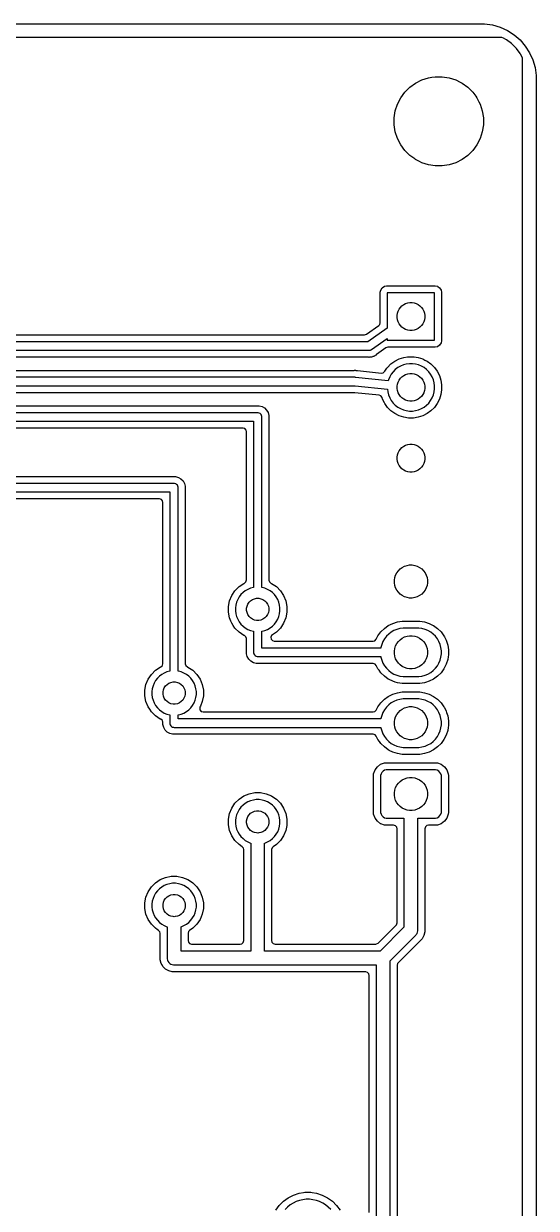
# Model space of a CAD drawing. Header units: millimetres. Extents: x 0 to 90, y 0 to 72.
# Drawn here: x 71.6 to 90, y 29.52 to 72 of the extents above; entities that cross this region are included whole.
import ezdxf

# ---------------------------------------------------------------- set-up
doc = ezdxf.new("R2010")
doc.units = ezdxf.units.MM
doc.layers.add('ABLATE', color=1, linetype='CONTINUOUS')

msp = doc.modelspace()

# ---------------------------------------------------------------- linework, layer by layer
at = {"layer": 'ABLATE'}
for points in [[(2, 72), (88, 72), (88.1429, 71.9975), (88.4257, 71.9568), (88.6998, 71.8763), (88.9597, 71.7576), (89.2001, 71.6031), (89.416, 71.416), (89.6031, 71.2001), (89.7576, 70.9597), (89.8763, 70.6998), (89.9568, 70.4257), (89.9975, 70.1429), (90, 70), (90, 2)], [(89.5, 1.2416), (89.5, 70.7584), (89.4848, 70.8179), (89.434, 70.911), (89.4244, 70.9259), (89.2897, 71.1058), (89.2781, 71.1192), (89.1192, 71.2781), (89.1058, 71.2897), (88.9259, 71.4244), (88.911, 71.434), (88.8179, 71.4848), (88.7584, 71.5), (68.124, 71.5), (68.0725, 71.4888), (68.0197, 71.443), (68, 71.376), (68, 68.626), (68, 65.8), (20.4745, 65.8)], [(53.867, 60.8405), (83.8334, 60.8405), (83.8388, 60.8406), (83.9049, 60.8632), (84.3471, 61.1757), (84.3798, 61.2099), (84.3995, 61.2769), (84.3995, 62.3747), (84.414, 62.4477), (84.414, 62.4477), (84.4694, 62.5306), (84.5523, 62.586), (84.5523, 62.586), (84.6253, 62.6005), (84.6253, 62.6005), (86.3747, 62.6005), (86.3747, 62.6005), (86.4477, 62.586), (86.4477, 62.586), (86.4624, 62.5762), (86.5306, 62.5306), (86.5647, 62.4795), (86.586, 62.4477), (86.586, 62.4477), (86.6005, 62.3747), (86.6005, 62.3747), (86.6005, 62.3747), (86.6005, 60.6253), (86.586, 60.5523), (86.5306, 60.4694), (86.4477, 60.414), (86.3747, 60.3995), (86.3747, 60.3995), (84.6761, 60.3995), (84.6706, 60.3994), (84.6045, 60.3768), (84.2677, 60.1388), (84.2516, 60.1252), (84.2459, 60.1195), (84.2211, 60.1052), (84.2115, 60.0991), (84.1881, 60.0825), (84.1806, 60.0797), (84.1615, 60.0708), (84.1546, 60.0668), (84.1546, 60.0668), (84.1546, 60.0668), (84.1334, 60.0611), (84.1311, 60.0605), (84.1269, 60.0594), (84.1161, 60.0559), (84.0891, 60.046), (84.0854, 60.0457), (84.0812, 60.0453), (84.0604, 60.0416), (84.0527, 60.0395), (84.024, 60.0395), (84.0127, 60.039), (83.9841, 60.0364), (83.9763, 60.0377), (83.9553, 60.0395), (53.867, 60.0395)], [(53.867, 59.5705), (83.4587, 59.5705), (83.4781, 59.572), (83.4813, 59.5725), (83.4894, 59.5738), (83.5125, 59.5714), (83.5145, 59.5712), (83.5275, 59.5705), (83.5527, 59.5705), (83.5527, 59.5705), (83.5638, 59.5675), (83.5829, 59.564), (84.4376, 59.4742), (84.5045, 59.4859), (84.5563, 59.5328), (84.5588, 59.5368), (84.6372, 59.6447), (84.6606, 59.6769), (84.6606, 59.6769), (84.6606, 59.6769), (84.7831, 59.7994), (84.7831, 59.7994), (84.7831, 59.7994), (84.8805, 59.8702), (84.9232, 59.9012), (85.0776, 59.9799), (85.2423, 60.0334), (85.3796, 60.0552), (85.4134, 60.0605), (85.5866, 60.0605), (85.6204, 60.0552), (85.7577, 60.0334), (85.7577, 60.0334), (85.7577, 60.0334), (85.9224, 59.9799), (85.9224, 59.9799), (85.9224, 59.9799), (86.0013, 59.9397), (86.0768, 59.9012), (86.2169, 59.7994), (86.3394, 59.6769), (86.4412, 59.5368), (86.5199, 59.3824), (86.5734, 59.2177), (86.6005, 59.0466), (86.6005, 58.8734), (86.5734, 58.7023), (86.5199, 58.5376), (86.4412, 58.3832), (86.3394, 58.2431), (86.2169, 58.1206), (86.0768, 58.0188), (85.9224, 57.9401), (85.7577, 57.8866), (85.5866, 57.8595), (85.5866, 57.8595), (85.4134, 57.8595), (85.4134, 57.8595), (85.2423, 57.8866), (85.0776, 57.9401), (84.9232, 58.0188), (84.7831, 58.1206), (84.6606, 58.2431), (84.5588, 58.3832), (84.5501, 58.4003), (84.4801, 58.5376), (84.4623, 58.5923), (84.462, 58.5934), (84.422, 58.6507), (84.3574, 58.6773), (83.4855, 58.7688), (83.4725, 58.7695), (53.867, 58.7695)], [(53.5, 59.02), (83.4921, 59.02), (84.6526, 58.8981), (84.6663, 58.7942), (84.6951, 58.6868), (84.7377, 58.5841), (84.7933, 58.4878), (84.8609, 58.3996), (84.9396, 58.3209), (85.0278, 58.2533), (85.1241, 58.1977), (85.2268, 58.1551), (85.3342, 58.1263), (85.4444, 58.1118), (85.5556, 58.1118), (85.6658, 58.1263), (85.7732, 58.1551), (85.8759, 58.1977), (85.9722, 58.2533), (86.0604, 58.3209), (86.1391, 58.3996), (86.2067, 58.4878), (86.2623, 58.5841), (86.3049, 58.6868), (86.3337, 58.7942), (86.3482, 58.9044), (86.3482, 59.0156), (86.3337, 59.1258), (86.3049, 59.2332), (86.2623, 59.3359), (86.2067, 59.4322), (86.1391, 59.5204), (86.0604, 59.5991), (85.9722, 59.6667), (85.8759, 59.7223), (85.7732, 59.7649), (85.6658, 59.7937), (85.5556, 59.8082), (85.4444, 59.8082), (85.3342, 59.7937), (85.2268, 59.7649), (85.1241, 59.7223), (85.0278, 59.6667), (84.9396, 59.5991), (84.8609, 59.5204), (84.7933, 59.4322), (84.7377, 59.3359), (84.6951, 59.2332), (84.6852, 59.1964), (83.5157, 59.3192), (83.5078, 59.3195), (83.5, 59.32), (53.5, 59.32)], [(53.867, 58.3005), (80.0527, 58.3005), (80.0527, 58.3005), (80.1546, 58.2732), (80.2459, 58.2205), (80.3205, 58.1459), (80.3732, 58.0546), (80.4005, 57.9527), (80.4005, 57.9527), (80.4005, 52.054), (80.4006, 52.0496), (80.4226, 51.9833), (80.477, 51.9395), (80.4976, 51.9309), (80.4976, 51.9309), (80.4976, 51.9309), (80.6697, 51.816), (80.816, 51.6697), (80.816, 51.6697), (80.9309, 51.4976), (81.0101, 51.3064), (81.0505, 51.1035), (81.0505, 50.8965), (81.0101, 50.6936), (80.9309, 50.5024), (80.816, 50.3303), (80.6697, 50.184), (80.5253, 50.0876), (80.5005, 50.0657), (80.4715, 50.0021), (80.4814, 49.933), (80.5272, 49.8802), (80.5942, 49.8605), (84.1455, 49.8605), (84.208, 49.8774), (84.256, 49.9282), (84.3167, 50.0473), (84.4203, 50.19), (84.545, 50.3147), (84.6877, 50.4183), (84.8449, 50.4984), (85.0126, 50.5529), (85.1868, 50.5805), (85.1868, 50.5805), (85.8132, 50.5805), (85.8132, 50.5805), (85.9874, 50.5529), (86.1551, 50.4984), (86.2964, 50.4264), (86.3123, 50.4183), (86.455, 50.3147), (86.5797, 50.19), (86.6833, 50.0473), (86.699, 50.0165), (86.7634, 49.8901), (86.7634, 49.8901), (86.7634, 49.8901), (86.773, 49.8605), (86.8179, 49.7224), (86.8455, 49.5482), (86.8455, 49.3718), (86.8348, 49.304), (86.8179, 49.1976), (86.7634, 49.0299), (86.6833, 48.8727), (86.5797, 48.73), (86.455, 48.6053), (86.3123, 48.5017), (86.1551, 48.4216), (86.0253, 48.3794), (85.9874, 48.3671), (85.8132, 48.3395), (85.1868, 48.3395), (85.1868, 48.3395), (85.0126, 48.3671), (84.9348, 48.3924), (84.8449, 48.4216), (84.8449, 48.4216), (84.8449, 48.4216), (84.7194, 48.4855), (84.6877, 48.5017), (84.545, 48.6053), (84.4203, 48.73), (84.3579, 48.816), (84.3167, 48.8727), (84.256, 48.9918), (84.2125, 49.0398), (84.1455, 49.0595), (79.9473, 49.0595), (79.8454, 49.0868), (79.7541, 49.1395), (79.6795, 49.2141), (79.6268, 49.3054), (79.5995, 49.4073), (79.5995, 49.5127), (79.5995, 49.946), (79.5994, 49.9504), (79.5774, 50.0167), (79.523, 50.0605), (79.5105, 50.0657), (79.5024, 50.0691), (79.3303, 50.184), (79.3303, 50.184), (79.184, 50.3303), (79.1198, 50.4264), (79.0691, 50.5024), (79.0367, 50.5805), (78.9899, 50.6936), (78.9899, 50.6936), (78.9495, 50.8965), (78.9495, 51.1035), (78.9899, 51.3064), (78.9899, 51.3064), (79.0691, 51.4976), (79.184, 51.6697), (79.3303, 51.816), (79.5024, 51.9309), (79.5024, 51.9309), (79.523, 51.9395), (79.527, 51.9412), (79.5798, 51.987), (79.5995, 52.054), (79.5995, 57.3755), (79.5883, 57.427), (79.5425, 57.4798), (79.4755, 57.4995), (53.867, 57.4995)], [(53.5, 57.75), (79.85, 57.75), (79.85, 51.7854), (79.8439, 51.7846), (79.7428, 51.7575), (79.6462, 51.7175), (79.5555, 51.6652), (79.4725, 51.6015), (79.3985, 51.5275), (79.3348, 51.4445), (79.2825, 51.3538), (79.2425, 51.2572), (79.2154, 51.1561), (79.2017, 51.0523), (79.2017, 50.9477), (79.2154, 50.8439), (79.2425, 50.7428), (79.2825, 50.6462), (79.3348, 50.5555), (79.3985, 50.4725), (79.4725, 50.3985), (79.5555, 50.3348), (79.6462, 50.2825), (79.7428, 50.2425), (79.8439, 50.2154), (79.85, 50.2146), (79.85, 49.46), (79.8513, 49.4404), (79.8614, 49.4026), (79.881, 49.3687), (79.9087, 49.341), (79.9426, 49.3214), (79.9804, 49.3113), (80, 49.31), (84.4191, 49.31), (84.4217, 49.2903), (84.4512, 49.1803), (84.4947, 49.0752), (84.5516, 48.9767), (84.6209, 48.8864), (84.7014, 48.8059), (84.7917, 48.7366), (84.8902, 48.6797), (84.9953, 48.6362), (85.1053, 48.6067), (85.2181, 48.5919), (85.275, 48.59), (85.725, 48.59), (85.7819, 48.5919), (85.8947, 48.6067), (86.0047, 48.6362), (86.1098, 48.6797), (86.2083, 48.7366), (86.2986, 48.8059), (86.3791, 48.8864), (86.4484, 48.9767), (86.5053, 49.0752), (86.5488, 49.1803), (86.5783, 49.2903), (86.5931, 49.4031), (86.5931, 49.5169), (86.5783, 49.6297), (86.5488, 49.7397), (86.5053, 49.8448), (86.4484, 49.9433), (86.3791, 50.0336), (86.2986, 50.1141), (86.2083, 50.1834), (86.1098, 50.2403), (86.0047, 50.2838), (85.8947, 50.3133), (85.7819, 50.3281), (85.725, 50.33), (85.275, 50.33), (85.2181, 50.3281), (85.1053, 50.3133), (84.9953, 50.2838), (84.8902, 50.2403), (84.7917, 50.1834), (84.7014, 50.1141), (84.6209, 50.0336), (84.5516, 49.9433), (84.4947, 49.8448), (84.4512, 49.7397), (84.4217, 49.6297), (84.4191, 49.61), (80.15, 49.61), (80.15, 50.2146), (80.1561, 50.2154), (80.2572, 50.2425), (80.3538, 50.2825), (80.4445, 50.3348), (80.5275, 50.3985), (80.6015, 50.4725), (80.6652, 50.5555), (80.7175, 50.6462), (80.7575, 50.7428), (80.7846, 50.8439), (80.7983, 50.9477), (80.7983, 51.0523), (80.7846, 51.1561), (80.7575, 51.2572), (80.7175, 51.3538), (80.6652, 51.4445), (80.6015, 51.5275), (80.5275, 51.6015), (80.4445, 51.6652), (80.3538, 51.7175), (80.2572, 51.7575), (80.1561, 51.7846), (80.15, 51.7854), (80.15, 57.9), (80.1487, 57.9196), (80.1386, 57.9574), (80.119, 57.9913), (80.0913, 58.019), (80.0574, 58.0386), (80.0196, 58.0487), (80, 58.05), (53.5, 58.05)], [(53.867, 55.7605), (77.0527, 55.7605), (77.0527, 55.7605), (77.1546, 55.7332), (77.2459, 55.6805), (77.3205, 55.6059), (77.3732, 55.5146), (77.4005, 55.4127), (77.4005, 55.4127), (77.4005, 49.054), (77.4006, 49.0496), (77.4226, 48.9833), (77.477, 48.9395), (77.4976, 48.9309), (77.4976, 48.9309), (77.4976, 48.9309), (77.6697, 48.816), (77.816, 48.6697), (77.816, 48.6697), (77.9309, 48.4976), (78.0101, 48.3064), (78.0505, 48.1035), (78.0505, 47.8965), (78.0101, 47.6936), (77.9426, 47.5307), (77.9286, 47.4968), (77.9291, 47.4966), (77.9179, 47.4621), (77.9278, 47.393), (77.9736, 47.3402), (78.0406, 47.3205), (84.1455, 47.3205), (84.208, 47.3374), (84.256, 47.3882), (84.3167, 47.5073), (84.4203, 47.65), (84.545, 47.7747), (84.6877, 47.8783), (84.8449, 47.9584), (85.0126, 48.0129), (85.1868, 48.0405), (85.1868, 48.0405), (85.8132, 48.0405), (85.8132, 48.0405), (85.9874, 48.0129), (86.1551, 47.9584), (86.3123, 47.8783), (86.455, 47.7747), (86.5797, 47.65), (86.6833, 47.5073), (86.6993, 47.476), (86.7634, 47.3501), (86.7634, 47.3501), (86.7634, 47.3501), (86.7792, 47.3016), (86.8179, 47.1824), (86.8455, 47.0082), (86.8455, 46.8318), (86.835, 46.7654), (86.8179, 46.6576), (86.7634, 46.4899), (86.6833, 46.3327), (86.5797, 46.19), (86.455, 46.0653), (86.3123, 45.9617), (86.1551, 45.8816), (85.9874, 45.8271), (85.8132, 45.7995), (85.1868, 45.7995), (85.1868, 45.7995), (85.0126, 45.8271), (84.9348, 45.8524), (84.8449, 45.8816), (84.8449, 45.8816), (84.8449, 45.8816), (84.7206, 45.9449), (84.6877, 45.9617), (84.545, 46.0653), (84.4203, 46.19), (84.3685, 46.2614), (84.3167, 46.3327), (84.256, 46.4518), (84.2125, 46.4998), (84.1455, 46.5195), (77.0527, 46.5195), (76.9473, 46.5195), (76.8454, 46.5468), (76.7541, 46.5995), (76.6795, 46.6741), (76.6268, 46.7654), (76.5995, 46.8673), (76.5995, 46.946), (76.5994, 46.9504), (76.5774, 47.0167), (76.523, 47.0605), (76.5186, 47.0624), (76.5024, 47.0691), (76.3303, 47.184), (76.3303, 47.184), (76.184, 47.3303), (76.1237, 47.4206), (76.0691, 47.5024), (76.067, 47.5073), (75.9899, 47.6936), (75.9899, 47.6936), (75.9495, 47.8965), (75.9495, 48.1035), (75.9899, 48.3064), (75.9899, 48.3064), (76.0691, 48.4976), (76.184, 48.6697), (76.3303, 48.816), (76.5024, 48.9309), (76.5024, 48.9309), (76.523, 48.9395), (76.527, 48.9412), (76.5798, 48.987), (76.5995, 49.054), (76.5995, 54.8355), (76.5883, 54.887), (76.5425, 54.9398), (76.4755, 54.9595), (53.867, 54.9595)], [(53.5, 55.21), (76.85, 55.21), (76.85, 48.7854), (76.8439, 48.7846), (76.7428, 48.7575), (76.6462, 48.7175), (76.5555, 48.6652), (76.4725, 48.6015), (76.3985, 48.5275), (76.3348, 48.4445), (76.2825, 48.3538), (76.2425, 48.2572), (76.2154, 48.1561), (76.2017, 48.0523), (76.2017, 47.9477), (76.2154, 47.8439), (76.2425, 47.7428), (76.2825, 47.6462), (76.3348, 47.5555), (76.3985, 47.4725), (76.4725, 47.3985), (76.5555, 47.3348), (76.6462, 47.2825), (76.7428, 47.2425), (76.8439, 47.2154), (76.85, 47.2146), (76.85, 46.92), (76.8513, 46.9004), (76.8614, 46.8626), (76.881, 46.8287), (76.9087, 46.801), (76.9426, 46.7814), (76.9804, 46.7713), (77, 46.77), (84.4191, 46.77), (84.4217, 46.7503), (84.4512, 46.6403), (84.4947, 46.5352), (84.5516, 46.4367), (84.6209, 46.3464), (84.7014, 46.2659), (84.7917, 46.1966), (84.8902, 46.1397), (84.9953, 46.0962), (85.1053, 46.0667), (85.2181, 46.0519), (85.275, 46.05), (85.725, 46.05), (85.7819, 46.0519), (85.8947, 46.0667), (86.0047, 46.0962), (86.1098, 46.1397), (86.2083, 46.1966), (86.2986, 46.2659), (86.3791, 46.3464), (86.4484, 46.4367), (86.5053, 46.5352), (86.5488, 46.6403), (86.5783, 46.7503), (86.5931, 46.8631), (86.5931, 46.9769), (86.5783, 47.0897), (86.5488, 47.1997), (86.5053, 47.3048), (86.4484, 47.4033), (86.3791, 47.4936), (86.2986, 47.5741), (86.2083, 47.6434), (86.1098, 47.7003), (86.0047, 47.7438), (85.8947, 47.7733), (85.7819, 47.7881), (85.725, 47.79), (85.275, 47.79), (85.2181, 47.7881), (85.1053, 47.7733), (84.9953, 47.7438), (84.8902, 47.7003), (84.7917, 47.6434), (84.7014, 47.5741), (84.6209, 47.4936), (84.5516, 47.4033), (84.4947, 47.3048), (84.4512, 47.1997), (84.4217, 47.0897), (84.4191, 47.07), (77.15, 47.07), (77.15, 47.2146), (77.1561, 47.2154), (77.2572, 47.2425), (77.3538, 47.2825), (77.4445, 47.3348), (77.5275, 47.3985), (77.6015, 47.4725), (77.6652, 47.5555), (77.7175, 47.6462), (77.7575, 47.7428), (77.7846, 47.8439), (77.7983, 47.9477), (77.7983, 48.0523), (77.7846, 48.1561), (77.7575, 48.2572), (77.7175, 48.3538), (77.6652, 48.4445), (77.6015, 48.5275), (77.5275, 48.6015), (77.4445, 48.6652), (77.3538, 48.7175), (77.2572, 48.7575), (77.1561, 48.7846), (77.15, 48.7854), (77.15, 55.36), (77.1487, 55.3796), (77.1386, 55.4174), (77.119, 55.4513), (77.0913, 55.479), (77.0574, 55.4986), (77.0196, 55.5087), (77, 55.51), (53.5, 55.51)], [(83.9995, 29.3745), (83.9995, 37.8755), (83.9883, 37.927), (83.9425, 37.9798), (83.8755, 37.9995), (80.0659, 37.9995), (79.9341, 37.9995), (77.0659, 37.9995), (76.9341, 37.9995), (76.8068, 38.0336), (76.6927, 38.0995), (76.5995, 38.1927), (76.5666, 38.2498), (76.5336, 38.3068), (76.4995, 38.4341), (76.4995, 39.3847), (76.4892, 39.4342), (76.4444, 39.4878), (76.3963, 39.52), (76.3303, 39.564), (76.3303, 39.564), (76.3303, 39.564), (76.184, 39.7103), (76.0691, 39.8824), (75.9899, 40.0736), (75.9899, 40.0736), (75.9495, 40.2765), (75.9495, 40.4835), (75.9899, 40.6864), (75.9899, 40.6864), (76.0691, 40.8776), (76.184, 41.0497), (76.3303, 41.196), (76.5024, 41.3109), (76.6936, 41.3901), (76.6936, 41.3901), (76.8965, 41.4305), (76.8965, 41.4305), (77.1035, 41.4305), (77.1035, 41.4305), (77.3064, 41.3901), (77.3064, 41.3901), (77.4976, 41.3109), (77.5519, 41.2747), (77.6697, 41.196), (77.816, 41.0497), (77.816, 41.0497), (77.9309, 40.8776), (78.0101, 40.6864), (78.0505, 40.4835), (78.0505, 40.2765), (78.0101, 40.0736), (77.9309, 39.8824), (77.816, 39.7103), (77.6697, 39.564), (77.5556, 39.4878), (77.5202, 39.4518), (77.5005, 39.3847), (77.5005, 39.1245), (77.5117, 39.073), (77.5575, 39.0202), (77.6245, 39.0005), (79.3755, 39.0005), (79.427, 39.0117), (79.4798, 39.0575), (79.4995, 39.1245), (79.4995, 42.3847), (79.4892, 42.4342), (79.4444, 42.4878), (79.3303, 42.564), (79.3303, 42.564), (79.3303, 42.564), (79.184, 42.7103), (79.0691, 42.8824), (78.9899, 43.0736), (78.9899, 43.0736), (78.9495, 43.2765), (78.9495, 43.4835), (78.9899, 43.6864), (78.9899, 43.6864), (79.0691, 43.8776), (79.184, 44.0497), (79.3303, 44.196), (79.5024, 44.3109), (79.6936, 44.3901), (79.6936, 44.3901), (79.8965, 44.4305), (79.8965, 44.4305), (80.1035, 44.4305), (80.1035, 44.4305), (80.3064, 44.3901), (80.3064, 44.3901), (80.4976, 44.3109), (80.5836, 44.2535), (80.6697, 44.196), (80.816, 44.0497), (80.816, 44.0497), (80.9309, 43.8776), (81.0101, 43.6864), (81.0505, 43.4835), (81.0505, 43.2765), (81.0449, 43.2483), (81.0101, 43.0736), (81.0101, 43.0736), (81.0101, 43.0736), (80.9309, 42.8824), (80.816, 42.7103), (80.6697, 42.564), (80.5556, 42.4878), (80.5202, 42.4518), (80.5005, 42.3847), (80.5005, 39.1245), (80.5117, 39.073), (80.5575, 39.0202), (80.6245, 39.0005), (84.2413, 39.0005), (84.2677, 39.0033), (84.329, 39.0368), (84.9632, 39.671), (84.9798, 39.6916), (84.9995, 39.7587), (84.9995, 43.1355), (84.9883, 43.187), (84.9425, 43.2398), (84.8755, 43.2595), (84.6071, 43.2595), (84.5475, 43.2659), (84.4133, 43.316), (84.4127, 43.3162), (84.4127, 43.3162), (84.2975, 43.4025), (84.2975, 43.4025), (84.2112, 43.5177), (84.2112, 43.5177), (84.1609, 43.6525), (84.1545, 43.7121), (84.1545, 43.7121), (84.1545, 45.0479), (84.1545, 45.0479), (84.1545, 45.0479), (84.1609, 45.1075), (84.2112, 45.2423), (84.2112, 45.2423), (84.2975, 45.3575), (84.2975, 45.3575), (84.4127, 45.4438), (84.4127, 45.4438), (84.5475, 45.4941), (84.6071, 45.5005), (84.6071, 45.5005), (86.3929, 45.5005), (86.3929, 45.5005), (86.3929, 45.5005), (86.3929, 45.5005), (86.4525, 45.4941), (86.4525, 45.4941), (86.5873, 45.4438), (86.5873, 45.4438), (86.7025, 45.3575), (86.7025, 45.3575), (86.7888, 45.2423), (86.7888, 45.2423), (86.7888, 45.2423), (86.8391, 45.1075), (86.8455, 45.0479), (86.8455, 43.7121), (86.8391, 43.6525), (86.7888, 43.5177), (86.7025, 43.4025), (86.5873, 43.3162), (86.4525, 43.2659), (86.3929, 43.2595), (86.3929, 43.2595), (86.1245, 43.2595), (86.073, 43.2483), (86.0202, 43.2025), (86.0005, 43.1355), (86.0005, 39.5659), (86.0005, 39.4341), (85.9664, 39.3068), (85.9005, 39.1927), (85.4573, 38.7495), (85.0368, 38.329), (85.0202, 38.3084), (85.0005, 38.2413), (85.0005, 28.6841)], [(84.75, 28.75), (84.75, 38.3964), (85.6768, 39.3232), (85.6933, 39.3414), (85.7205, 39.3822), (85.7392, 39.4274), (85.7488, 39.4755), (85.7488, 39.4755), (85.75, 39.5), (85.75, 43.51), (86.345, 43.51), (86.3841, 43.5131), (86.4443, 43.5306), (86.4982, 43.5625), (86.5425, 43.6068), (86.5744, 43.6607), (86.5919, 43.7209), (86.595, 43.76), (86.595, 45), (86.5919, 45.0391), (86.5744, 45.0993), (86.5425, 45.1532), (86.4982, 45.1975), (86.4443, 45.2294), (86.3841, 45.2469), (86.345, 45.25), (84.655, 45.25), (84.6159, 45.2469), (84.5557, 45.2294), (84.5018, 45.1975), (84.4575, 45.1532), (84.4256, 45.0993), (84.4081, 45.0391), (84.405, 45), (84.405, 43.76), (84.4081, 43.7209), (84.4256, 43.6607), (84.4575, 43.6068), (84.5018, 43.5625), (84.5557, 43.5306), (84.6159, 43.5131), (84.655, 43.51), (85.25, 43.51), (85.25, 39.6036), (84.3964, 38.75), (80.25, 38.75), (80.25, 42.6205), (80.2572, 42.6225), (80.3538, 42.6625), (80.4445, 42.7148), (80.5275, 42.7785), (80.6015, 42.8525), (80.6652, 42.9355), (80.7175, 43.0262), (80.7575, 43.1228), (80.7846, 43.2239), (80.7983, 43.3277), (80.7983, 43.4323), (80.7846, 43.5361), (80.7575, 43.6372), (80.7175, 43.7338), (80.6652, 43.8245), (80.6015, 43.9075), (80.5275, 43.9815), (80.4445, 44.0452), (80.3538, 44.0975), (80.2572, 44.1375), (80.1561, 44.1646), (80.0523, 44.1783), (79.9477, 44.1783), (79.8439, 44.1646), (79.7428, 44.1375), (79.6462, 44.0975), (79.5555, 44.0452), (79.4725, 43.9815), (79.3985, 43.9075), (79.3348, 43.8245), (79.2825, 43.7338), (79.2425, 43.6372), (79.2154, 43.5361), (79.2017, 43.4323), (79.2017, 43.3277), (79.2154, 43.2239), (79.2425, 43.1228), (79.2825, 43.0262), (79.3348, 42.9355), (79.3985, 42.8525), (79.4725, 42.7785), (79.5555, 42.7148), (79.6462, 42.6625), (79.7428, 42.6225), (79.75, 42.6205), (79.75, 38.75), (77.25, 38.75), (77.25, 39.6205), (77.2572, 39.6225), (77.3538, 39.6625), (77.4445, 39.7148), (77.5275, 39.7785), (77.6015, 39.8525), (77.6652, 39.9355), (77.7175, 40.0262), (77.7575, 40.1228), (77.7846, 40.2239), (77.7983, 40.3277), (77.7983, 40.4323), (77.7846, 40.5361), (77.7575, 40.6372), (77.7175, 40.7338), (77.6652, 40.8245), (77.6015, 40.9075), (77.5275, 40.9815), (77.4445, 41.0452), (77.3538, 41.0975), (77.2572, 41.1375), (77.1561, 41.1646), (77.0523, 41.1783), (76.9477, 41.1783), (76.8439, 41.1646), (76.7428, 41.1375), (76.6462, 41.0975), (76.5555, 41.0452), (76.4725, 40.9815), (76.3985, 40.9075), (76.3348, 40.8245), (76.2825, 40.7338), (76.2425, 40.6372), (76.2154, 40.5361), (76.2017, 40.4323), (76.2017, 40.3277), (76.2154, 40.2239), (76.2425, 40.1228), (76.2825, 40.0262), (76.3348, 39.9355), (76.3985, 39.8525), (76.4725, 39.7785), (76.5555, 39.7148), (76.6462, 39.6625), (76.7428, 39.6225), (76.75, 39.6205), (76.75, 38.5), (76.7512, 38.4755), (76.7608, 38.4274), (76.7795, 38.3822), (76.8067, 38.3414), (76.8414, 38.3067), (76.8822, 38.2795), (76.9274, 38.2608), (76.9755, 38.2512), (77, 38.25), (84.25, 38.25), (84.25, 29)], [(80.645, 29.4578), (80.7699, 29.6298), (80.9202, 29.7801), (81.0922, 29.905), (81.2816, 30.0016), (81.4838, 30.0672), (81.645, 30.0928), (81.6937, 30.1005), (81.9063, 30.1005), (81.955, 30.0928), (82.1162, 30.0672), (82.1162, 30.0672), (82.1162, 30.0672), (82.3184, 30.0016), (82.3184, 30.0016), (82.3184, 30.0016), (82.5078, 29.905), (82.6798, 29.7801), (82.8301, 29.6298), (82.955, 29.4578)], [(82.6202, 29.483), (82.533, 29.5702), (82.4365, 29.6471), (82.3321, 29.7127), (82.221, 29.7663), (82.1045, 29.807), (81.9843, 29.8345), (81.8617, 29.8483), (81.7383, 29.8483), (81.6157, 29.8345), (81.4955, 29.807), (81.379, 29.7663), (81.2679, 29.7127), (81.1635, 29.6471), (81.067, 29.5702), (80.9798, 29.483)]]:
    msp.add_lwpolyline(points, dxfattribs=at)
for points in [[(86.8748, 70.0611), (87.1144, 69.9832), (87.265, 69.9065), (87.3388, 69.8689), (87.3388, 69.8689), (87.3388, 69.8689), (87.5426, 69.7208), (87.5427, 69.7208), (87.7208, 69.5427), (87.7208, 69.5426), (87.827, 69.3965), (87.8689, 69.3388), (87.9417, 69.1958), (87.9832, 69.1144), (87.9832, 69.1144), (87.9832, 69.1144), (88.0611, 68.8748), (88.1005, 68.626), (88.1005, 68.374), (88.0611, 68.1252), (87.9832, 67.8856), (87.8689, 67.6612), (87.7208, 67.4573), (87.5427, 67.2792), (87.3388, 67.1311), (87.1144, 67.0168), (86.8748, 66.9389), (86.626, 66.8995), (86.626, 66.8995), (86.374, 66.8995), (86.374, 66.8995), (86.1252, 66.9389), (85.8856, 67.0168), (85.8856, 67.0168), (85.8856, 67.0168), (85.8042, 67.0583), (85.6612, 67.1311), (85.6351, 67.15), (85.4573, 67.2792), (85.4573, 67.2792), (85.2792, 67.4573), (85.2792, 67.4574), (85.1311, 67.6612), (85.0168, 67.8856), (84.9389, 68.1252), (84.8995, 68.374), (84.8995, 68.626), (84.9389, 68.8748), (85.0168, 69.1144), (85.1311, 69.3388), (85.2792, 69.5426), (85.2792, 69.5427), (85.4573, 69.7208), (85.4573, 69.7208), (85.6612, 69.8689), (85.8856, 69.9832), (86.1252, 70.0611), (86.2496, 70.0808), (86.374, 70.1005), (86.626, 70.1005)], [(84.65, 61.083), (83.9523, 60.59), (53.5, 60.59), (53.5, 60.89), (52, 60.89), (52, 59.99), (53.5, 59.99), (53.5, 60.29), (84, 60.29), (84.0196, 60.2913), (84.0262, 60.2931), (84.0331, 60.2937), (84.0451, 60.2981), (84.0574, 60.3014), (84.0634, 60.3049), (84.0698, 60.3072), (84.0866, 60.3175), (84.65, 60.7157), (84.65, 60.65), (86.35, 60.65), (86.35, 62.35), (84.65, 62.35)], [(85.5392, 61.9985), (85.6167, 61.9862), (85.6913, 61.9619), (85.7612, 61.9263), (85.8247, 61.8802), (85.8802, 61.8247), (85.9263, 61.7612), (85.9619, 61.6913), (85.9862, 61.6167), (85.9985, 61.5392), (85.9985, 61.4608), (85.9862, 61.3833), (85.9619, 61.3087), (85.9263, 61.2388), (85.8802, 61.1753), (85.8247, 61.1198), (85.7612, 61.0737), (85.6913, 61.0381), (85.6167, 61.0138), (85.5392, 61.0015), (85.5, 61), (85.4608, 61.0015), (85.3833, 61.0138), (85.3087, 61.0381), (85.2388, 61.0737), (85.1753, 61.1198), (85.1198, 61.1753), (85.0737, 61.2388), (85.0381, 61.3087), (85.0138, 61.3833), (85.0015, 61.4608), (85.0015, 61.5392), (85.0138, 61.6167), (85.0381, 61.6913), (85.0737, 61.7612), (85.1198, 61.8247), (85.1753, 61.8802), (85.2388, 61.9263), (85.3087, 61.9619), (85.3833, 61.9862), (85.4608, 61.9985), (85.5, 62)], [(85.5392, 59.4585), (85.6167, 59.4462), (85.6913, 59.4219), (85.7612, 59.3863), (85.8247, 59.3402), (85.8802, 59.2847), (85.9263, 59.2212), (85.9619, 59.1513), (85.9862, 59.0767), (85.9985, 58.9992), (85.9985, 58.9208), (85.9862, 58.8433), (85.9619, 58.7687), (85.9263, 58.6988), (85.8802, 58.6353), (85.8247, 58.5798), (85.7612, 58.5337), (85.6913, 58.4981), (85.6167, 58.4738), (85.5392, 58.4615), (85.5, 58.46), (85.4608, 58.4615), (85.3833, 58.4738), (85.3087, 58.4981), (85.2388, 58.5337), (85.1753, 58.5798), (85.1198, 58.6353), (85.0737, 58.6988), (85.0381, 58.7687), (85.0138, 58.8433), (85.0015, 58.9208), (85.0015, 58.9992), (85.0138, 59.0767), (85.0381, 59.1513), (85.0737, 59.2212), (85.1198, 59.2847), (85.1753, 59.3402), (85.2388, 59.3863), (85.3087, 59.4219), (85.3833, 59.4462), (85.4608, 59.4585), (85.5, 59.46)], [(85.5392, 56.9185), (85.6167, 56.9062), (85.6913, 56.8819), (85.7612, 56.8463), (85.8247, 56.8002), (85.8802, 56.7447), (85.9263, 56.6812), (85.9619, 56.6113), (85.9862, 56.5367), (85.9985, 56.4592), (85.9985, 56.3808), (85.9862, 56.3033), (85.9619, 56.2287), (85.9263, 56.1588), (85.8802, 56.0953), (85.8247, 56.0398), (85.7612, 55.9937), (85.6913, 55.9581), (85.6167, 55.9338), (85.5392, 55.9215), (85.5, 55.92), (85.4608, 55.9215), (85.3833, 55.9338), (85.3087, 55.9581), (85.2388, 55.9937), (85.1753, 56.0398), (85.1198, 56.0953), (85.0737, 56.1588), (85.0381, 56.2287), (85.0138, 56.3033), (85.0015, 56.3808), (85.0015, 56.4592), (85.0138, 56.5367), (85.0381, 56.6113), (85.0737, 56.6812), (85.1198, 56.7447), (85.1753, 56.8002), (85.2388, 56.8463), (85.3087, 56.8819), (85.3833, 56.9062), (85.4608, 56.9185), (85.5, 56.92)], [(85.5467, 52.5932), (85.6389, 52.5786), (85.7277, 52.5497), (85.8109, 52.5073), (85.8864, 52.4524), (85.9524, 52.3864), (86.0073, 52.3109), (86.0497, 52.2277), (86.0786, 52.1389), (86.0932, 52.0467), (86.0932, 51.9533), (86.0786, 51.8611), (86.0497, 51.7723), (86.0073, 51.6891), (85.9524, 51.6136), (85.8864, 51.5476), (85.8109, 51.4927), (85.7277, 51.4503), (85.6389, 51.4214), (85.5467, 51.4068), (85.5, 51.405), (85.4533, 51.4068), (85.3611, 51.4214), (85.2723, 51.4503), (85.1891, 51.4927), (85.1136, 51.5476), (85.0476, 51.6136), (84.9927, 51.6891), (84.9503, 51.7723), (84.9214, 51.8611), (84.9068, 51.9533), (84.9068, 52.0467), (84.9214, 52.1389), (84.9503, 52.2277), (84.9927, 52.3109), (85.0476, 52.3864), (85.1136, 52.4524), (85.1891, 52.5073), (85.2723, 52.5497), (85.3611, 52.5786), (85.4533, 52.5932), (85.5, 52.595)], [(80.0392, 51.3981), (80.1161, 51.3828), (80.1886, 51.3528), (80.2538, 51.3092), (80.3092, 51.2538), (80.3528, 51.1886), (80.3828, 51.1161), (80.3981, 51.0392), (80.3981, 50.9608), (80.3828, 50.8839), (80.3528, 50.8114), (80.3092, 50.7462), (80.2538, 50.6908), (80.1886, 50.6472), (80.1161, 50.6172), (80.0392, 50.6019), (80, 50.6), (79.9608, 50.6019), (79.8839, 50.6172), (79.8114, 50.6472), (79.7462, 50.6908), (79.6908, 50.7462), (79.6472, 50.8114), (79.6172, 50.8839), (79.6019, 50.9608), (79.6019, 51.0392), (79.6172, 51.1161), (79.6472, 51.1886), (79.6908, 51.2538), (79.7462, 51.3092), (79.8114, 51.3528), (79.8839, 51.3828), (79.9608, 51.3981), (80, 51.4)], [(85.5467, 50.0532), (85.6389, 50.0386), (85.7277, 50.0097), (85.8109, 49.9673), (85.8864, 49.9124), (85.9524, 49.8464), (86.0073, 49.7709), (86.0497, 49.6877), (86.0786, 49.5989), (86.0932, 49.5067), (86.0932, 49.4133), (86.0786, 49.3211), (86.0497, 49.2323), (86.0073, 49.1491), (85.9524, 49.0736), (85.8864, 49.0076), (85.8109, 48.9527), (85.7277, 48.9103), (85.6389, 48.8814), (85.5467, 48.8668), (85.5, 48.865), (85.4533, 48.8668), (85.3611, 48.8814), (85.2723, 48.9103), (85.1891, 48.9527), (85.1136, 49.0076), (85.0476, 49.0736), (84.9927, 49.1491), (84.9503, 49.2323), (84.9214, 49.3211), (84.9068, 49.4133), (84.9068, 49.5067), (84.9214, 49.5989), (84.9503, 49.6877), (84.9927, 49.7709), (85.0476, 49.8464), (85.1136, 49.9124), (85.1891, 49.9673), (85.2723, 50.0097), (85.3611, 50.0386), (85.4533, 50.0532), (85.5, 50.055)], [(77.0392, 48.3981), (77.1161, 48.3828), (77.1886, 48.3528), (77.2538, 48.3092), (77.3092, 48.2538), (77.3528, 48.1886), (77.3828, 48.1161), (77.3981, 48.0392), (77.3981, 47.9608), (77.3828, 47.8839), (77.3528, 47.8114), (77.3092, 47.7462), (77.2538, 47.6908), (77.1886, 47.6472), (77.1161, 47.6172), (77.0392, 47.6019), (77, 47.6), (76.9608, 47.6019), (76.8839, 47.6172), (76.8114, 47.6472), (76.7462, 47.6908), (76.6908, 47.7462), (76.6472, 47.8114), (76.6172, 47.8839), (76.6019, 47.9608), (76.6019, 48.0392), (76.6172, 48.1161), (76.6472, 48.1886), (76.6908, 48.2538), (76.7462, 48.3092), (76.8114, 48.3528), (76.8839, 48.3828), (76.9608, 48.3981), (77, 48.4)], [(85.5467, 47.5132), (85.6389, 47.4986), (85.7277, 47.4697), (85.8109, 47.4273), (85.8864, 47.3724), (85.9524, 47.3064), (86.0073, 47.2309), (86.0497, 47.1477), (86.0786, 47.0589), (86.0932, 46.9667), (86.0932, 46.8733), (86.0786, 46.7811), (86.0497, 46.6923), (86.0073, 46.6091), (85.9524, 46.5336), (85.8864, 46.4676), (85.8109, 46.4127), (85.7277, 46.3703), (85.6389, 46.3414), (85.5467, 46.3268), (85.5, 46.325), (85.4533, 46.3268), (85.3611, 46.3414), (85.2723, 46.3703), (85.1891, 46.4127), (85.1136, 46.4676), (85.0476, 46.5336), (84.9927, 46.6091), (84.9503, 46.6923), (84.9214, 46.7811), (84.9068, 46.8733), (84.9068, 46.9667), (84.9214, 47.0589), (84.9503, 47.1477), (84.9927, 47.2309), (85.0476, 47.3064), (85.1136, 47.3724), (85.1891, 47.4273), (85.2723, 47.4697), (85.3611, 47.4986), (85.4533, 47.5132), (85.5, 47.515)], [(85.5467, 44.9732), (85.6389, 44.9586), (85.7277, 44.9297), (85.8109, 44.8873), (85.8864, 44.8324), (85.9524, 44.7664), (86.0073, 44.6909), (86.0497, 44.6077), (86.0786, 44.5189), (86.0932, 44.4267), (86.0932, 44.3333), (86.0786, 44.2411), (86.0497, 44.1523), (86.0073, 44.0691), (85.9524, 43.9936), (85.8864, 43.9276), (85.8109, 43.8727), (85.7277, 43.8303), (85.6389, 43.8014), (85.5467, 43.7868), (85.5, 43.785), (85.4533, 43.7868), (85.3611, 43.8014), (85.2723, 43.8303), (85.1891, 43.8727), (85.1136, 43.9276), (85.0476, 43.9936), (84.9927, 44.0691), (84.9503, 44.1523), (84.9214, 44.2411), (84.9068, 44.3333), (84.9068, 44.4267), (84.9214, 44.5189), (84.9503, 44.6077), (84.9927, 44.6909), (85.0476, 44.7664), (85.1136, 44.8324), (85.1891, 44.8873), (85.2723, 44.9297), (85.3611, 44.9586), (85.4533, 44.9732), (85.5, 44.975)], [(80.0392, 43.7781), (80.1161, 43.7628), (80.1886, 43.7328), (80.2538, 43.6892), (80.3092, 43.6338), (80.3528, 43.5686), (80.3828, 43.4961), (80.3981, 43.4192), (80.3981, 43.3408), (80.3828, 43.2639), (80.3528, 43.1914), (80.3092, 43.1262), (80.2538, 43.0708), (80.1886, 43.0272), (80.1161, 42.9972), (80.0392, 42.9819), (80, 42.98), (79.9608, 42.9819), (79.8839, 42.9972), (79.8114, 43.0272), (79.7462, 43.0708), (79.6908, 43.1262), (79.6472, 43.1914), (79.6172, 43.2639), (79.6019, 43.3408), (79.6019, 43.4192), (79.6172, 43.4961), (79.6472, 43.5686), (79.6908, 43.6338), (79.7462, 43.6892), (79.8114, 43.7328), (79.8839, 43.7628), (79.9608, 43.7781), (80, 43.78)], [(77.0392, 40.7781), (77.1161, 40.7628), (77.1886, 40.7328), (77.2538, 40.6892), (77.3092, 40.6338), (77.3528, 40.5686), (77.3828, 40.4961), (77.3981, 40.4192), (77.3981, 40.3408), (77.3828, 40.2639), (77.3528, 40.1914), (77.3092, 40.1262), (77.2538, 40.0708), (77.1886, 40.0272), (77.1161, 39.9972), (77.0392, 39.9819), (77, 39.98), (76.9608, 39.9819), (76.8839, 39.9972), (76.8114, 40.0272), (76.7462, 40.0708), (76.6908, 40.1262), (76.6472, 40.1914), (76.6172, 40.2639), (76.6019, 40.3408), (76.6019, 40.4192), (76.6172, 40.4961), (76.6472, 40.5686), (76.6908, 40.6338), (76.7462, 40.6892), (76.8114, 40.7328), (76.8839, 40.7628), (76.9608, 40.7781), (77, 40.78)]]:
    msp.add_lwpolyline(points, close=True, dxfattribs=at)

doc.saveas('drawing.dxf')
